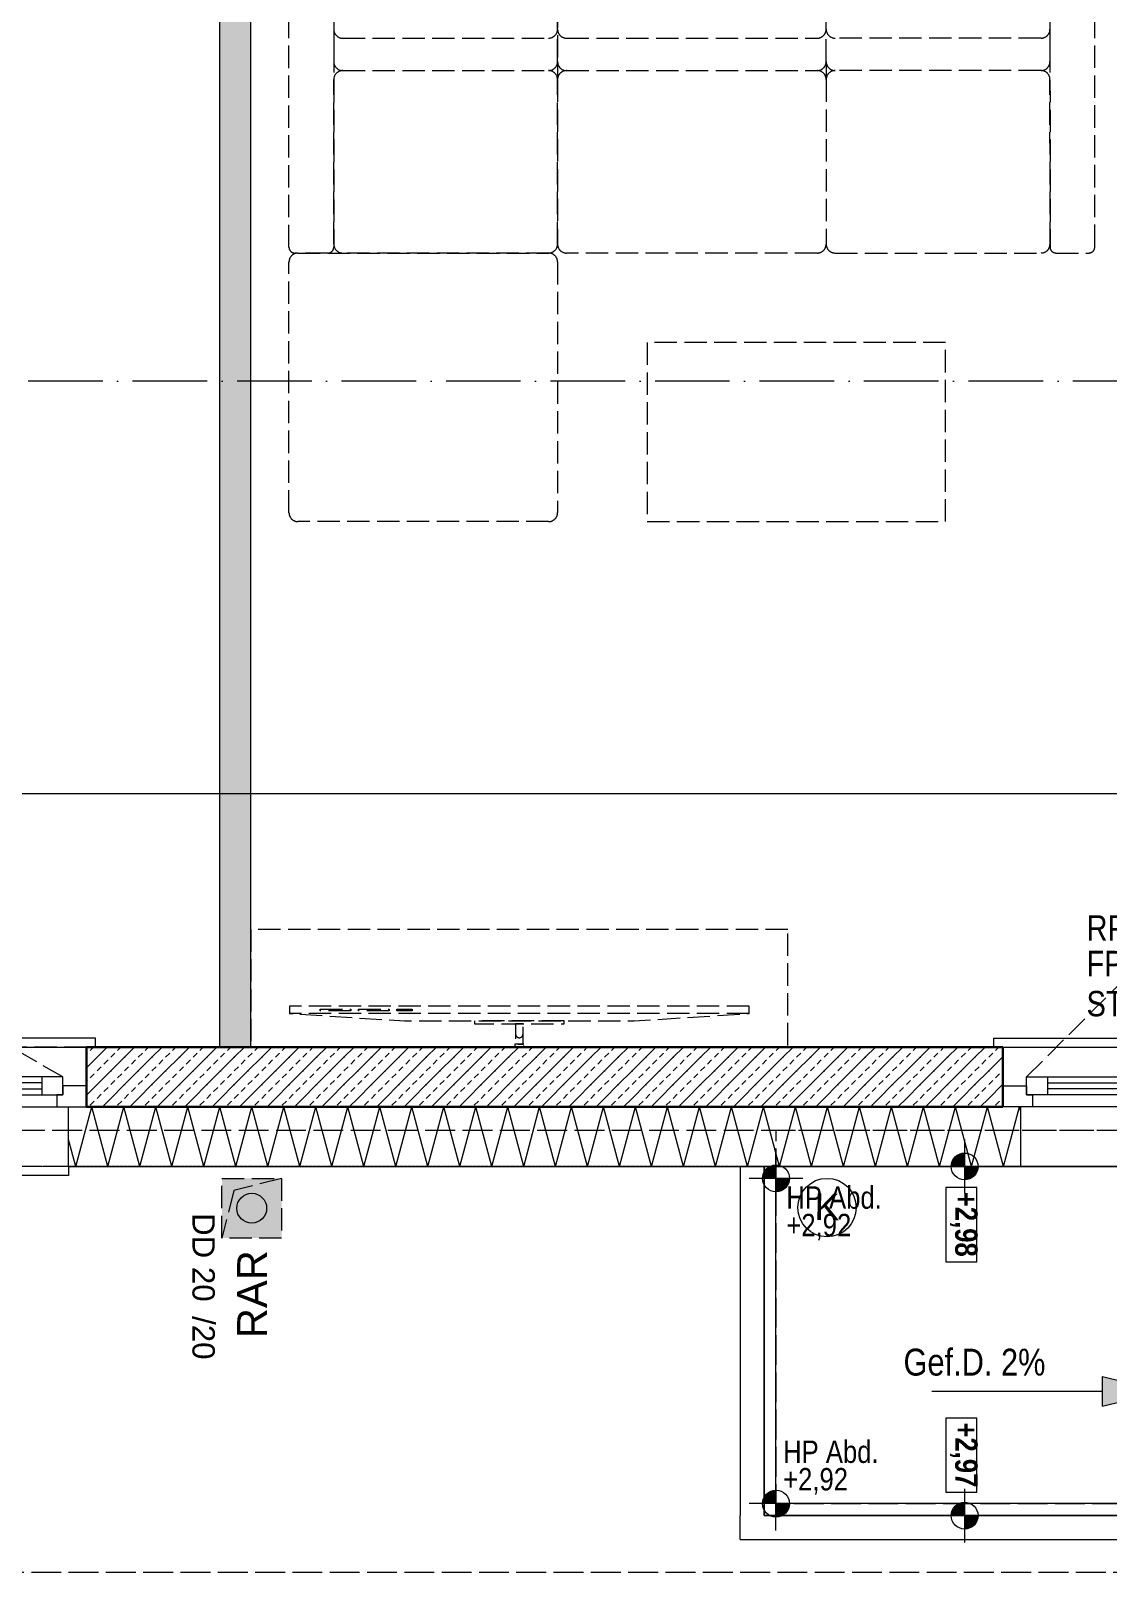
# Model space of a CAD drawing. Header units: metres. Extents: x -16782 to 57285, y -22997 to 18599.
# Drawn here: x 24208 to 27816, y -13702 to -8489 of the extents above; entities that cross this region are included whole.
import ezdxf
from ezdxf.enums import TextEntityAlignment as Align

# ---------------------------------------------------------------- set-up
doc = ezdxf.new("R2010")
doc.units = ezdxf.units.M
doc.header["$MEASUREMENT"] = 0
doc.set_wipeout_variables(frame=1)
for name, pattern in [('Schnittlinie', [0.35, 0.25, -0.05, 0, -0.05]), ('Strichlinie eng', [0.1, 0.075, -0.025]), ('Strichlinie mittel', [0.15, 0.1, -0.05]), ('Untersicht', [0.125, 0.1, -0.025]), ('Wipeout_Contour', [1, 0, -1])]:
    doc.linetypes.add(name, pattern=pattern)
doc.layers.add('1011 Sanitäranschlüsse_Stift_Nr__61', color=5, linetype='Continuous', lineweight=13)
for name, color, linetype in [('110 Wand Aussen', 7, 'Continuous'), ('11__100 Achsraster', 7, 'Continuous'), ('130 Wand Innen', 7, 'Continuous'), ('141 Bruestung Glas', 7, 'Continuous'), ('210 Balkonplatte', 7, 'Continuous'), ('211 Draufsicht Untersicht 2D', 7, 'Continuous'), ('212 Gefälle 2D', 7, 'Continuous'), ('220 Bodenaufbau', 7, 'Continuous'), ('220 Bodenbelag', 7, 'Continuous'), ('221 Gefälledämmung 3D', 7, 'Continuous'), ('510 Moeblierung', 7, 'Continuous'), ('710 Kanal RW', 7, 'Continuous'), ('810 Raumstempel', 7, 'Continuous'), ('851 Marker Schnitt PP', 7, 'Continuous'), ('870 Deckendurchbruchsymbol', 7, 'Continuous'), ('910 Kote allgemein', 7, 'Continuous'), ('936 Beschriftung PP', 7, 'Continuous'), ('936 Beschriftung PP Gefälle', 7, 'Continuous'), ('Neubau_110 Wand Aussen', 7, 'Continuous')]:
    doc.layers.add(name, color=color, linetype=linetype)
doc.styles.add('ERSTELLTER_STIL_1', font='ARIALN.TTF')
doc.styles.add('ERSTELLTER_STIL_2', font='arial.ttf')
doc.styles.add('ERSTELLTER_STIL_3', font='ARIALNB.TTF')
doc.styles.add('ERSTELLTER_STIL_4', font='arialbd.ttf')
doc.linetypes.add('Grenze Bezirk', pattern='A,0,[2,22HAUS116_408 STG1 _ 1.Stock_IndexB_2026-08-161.Shx,S=0.001587,R=0,X=0,Y=0],-0.25,0', length=0.25)

# ---------------------------------------------------------------- blocks, each defined once
blk = doc.blocks.new('Anrichte 01 27[140]_1', base_point=(22.75, 0.2743))
at = {"layer": '510 Moeblierung', "color": 253, "linetype": 'Strichlinie eng', "lineweight": 9, "true_color": 0x9f9f9f, "flags": 128}
blk.add_lwpolyline([(22.75, 0.2743), (20.95, 0.2743), (20.95, -0.12), (22.75, -0.12)], close=True, dxfattribs=at)
blk = doc.blocks.new('Wohnlandschaft 01 27[152]_1', base_point=(21.0782, 2.5407))
at = {"layer": '510 Moeblierung', "color": 253, "linetype": 'Strichlinie eng', "lineweight": 9, "true_color": 0x9f9f9f}
for p, q in [((21.0782, 2.5607), (21.0782, 3.4207)), ((21.0982, 3.4407), (21.2082, 3.4407)), ((21.2082, 3.4407), (21.9782, 3.4408)), ((21.2282, 3.4207), (21.2282, 2.5607)), ((21.9482, 3.4008), (21.2582, 3.4007)), ((21.9782, 3.4408), (21.9782, 3.3708)), ((21.2282, 3.3707), (21.2282, 3.1821)), ((21.9782, 3.1821), (21.9782, 3.3708)), ((21.2582, 3.2607), (21.9482, 3.2608)), ((21.9782, 3.1821), (21.9782, 3.1221)), ((21.2582, 3.1521), (21.9482, 3.1521)), ((21.2582, 3.1521), (21.9482, 3.1521)), ((21.2282, 2.5707), (21.2282, 3.1221)), ((21.9782, 3.1221), (21.9782, 2.5708)), ((21.2082, 2.5407), (21.0982, 2.5407)), ((21.9482, 2.5408), (21.2582, 2.5407))]:
    blk.add_line(p, q, dxfattribs=at)
for centre, radius, start, end in [((21.0982, 3.4207), 0.02, 90.0036, 180.0036), ((21.2082, 3.4207), 0.02, 0.0036, 90.0036), ((21.2582, 3.3707), 0.03, 90.0036, 180.0036), ((21.9482, 3.3708), 0.03, 0.0036, 90.0036), ((21.2582, 3.2907), 0.03, 180.0036, 270.0036), ((21.9482, 3.2908), 0.03, 270.0036, 0.0036), ((21.2582, 3.1821), 0.03, 180.0036, 270.0036), ((21.9482, 3.1821), 0.03, 270.0036, 0.0036), ((21.2582, 3.1221), 0.03, 90.0036, 180.0036), ((21.9482, 3.1221), 0.03, 0.0036, 90.0036), ((21.0982, 2.5607), 0.02, 180.0036, 270.0036), ((21.2082, 2.5607), 0.02, 270.0036, 0.0036), ((21.2582, 2.5707), 0.03, 180.0036, 270.0036), ((21.9482, 2.5708), 0.03, 270.0036, 0.0036)]:
    blk.add_arc(centre, radius, start, end, dxfattribs=at)
blk = doc.blocks.new('Wohnlandschaft 01 27[153]_1', base_point=(21.9782, 2.5408))
at = {"layer": '510 Moeblierung', "color": 253, "linetype": 'Strichlinie eng', "lineweight": 9, "true_color": 0x9f9f9f}
for p, q in [((21.9782, 3.4408), (22.8782, 3.4408)), ((22.8782, 3.4408), (22.8782, 3.3708)), ((21.9782, 3.4408), (21.9782, 3.3708)), ((22.8482, 3.4008), (22.0082, 3.4008)), ((21.9782, 3.3708), (21.9782, 3.1821)), ((22.8782, 3.1822), (22.8782, 3.3708)), ((22.0082, 3.2608), (22.8482, 3.2608)), ((21.9782, 3.1821), (21.9782, 3.1221)), ((22.8782, 3.1822), (22.8782, 3.1222)), ((22.0082, 3.1521), (22.8482, 3.1522)), ((22.0082, 3.1521), (22.8482, 3.1522)), ((21.9782, 2.5708), (21.9782, 3.1221)), ((22.8782, 3.1222), (22.8782, 2.5708)), ((22.8482, 2.5408), (22.0082, 2.5408))]:
    blk.add_line(p, q, dxfattribs=at)
for centre, start, end in [((22.0082, 3.3708), 90.0036, 180.0036), ((22.8482, 3.3708), 0.0036, 90.0036), ((22.0082, 3.2908), 180.0036, 270.0036), ((22.8482, 3.2908), 270.0036, 0.0036), ((22.0082, 3.1821), 180.0036, 270.0036), ((22.8482, 3.1822), 270.0036, 0.0036), ((22.0082, 3.1221), 90.0036, 180.0036), ((22.8482, 3.1222), 0.0036, 90.0036), ((22.0082, 2.5708), 180.0036, 270.0036), ((22.8482, 2.5708), 270.0036, 0.0036)]:
    blk.add_arc(centre, 0.03, start, end, dxfattribs=at)
blk = doc.blocks.new('Wohnlandschaft 01 27[154]_1', base_point=(23.7783, 2.5409))
at = {"layer": '510 Moeblierung', "color": 253, "linetype": 'Strichlinie eng', "lineweight": 9, "true_color": 0x9f9f9f}
for p, q in [((23.6482, 3.4409), (22.8782, 3.4408)), ((22.8782, 3.4408), (22.8782, 3.3708)), ((23.7582, 3.4409), (23.6482, 3.4409)), ((22.9082, 3.4008), (23.5982, 3.4009)), ((23.6282, 3.4209), (23.6283, 2.5609)), ((23.7783, 2.5609), (23.7782, 3.4209)), ((22.8782, 3.1822), (22.8782, 3.3708)), ((23.6282, 3.3709), (23.6282, 3.1822)), ((23.5982, 3.2609), (22.9082, 3.2608)), ((22.8782, 3.1822), (22.8782, 3.1222)), ((23.5982, 3.1522), (22.9082, 3.1522)), ((23.5982, 3.1522), (22.9082, 3.1522)), ((22.8782, 3.1222), (22.8783, 2.5708)), ((23.6283, 2.5709), (23.6282, 3.1222)), ((22.9083, 2.5408), (23.5983, 2.5409)), ((23.6483, 2.5409), (23.7583, 2.5409))]:
    blk.add_line(p, q, dxfattribs=at)
for centre, radius, start, end in [((23.6482, 3.4209), 0.02, 90.0051, 180.0051), ((23.7582, 3.4209), 0.02, 0.0051, 90.0051), ((22.9082, 3.3708), 0.03, 90.0051, 180.0051), ((23.5982, 3.3709), 0.03, 0.0051, 90.0051), ((22.9082, 3.2908), 0.03, 180.0051, 270.0051), ((23.5982, 3.2909), 0.03, 270.0051, 0.0051), ((22.9082, 3.1822), 0.03, 180.0051, 270.0051), ((23.5982, 3.1822), 0.03, 270.0051, 0.0051), ((22.9082, 3.1222), 0.03, 90.0051, 180.0051), ((23.5982, 3.1222), 0.03, 0.0051, 90.0051), ((22.9083, 2.5708), 0.03, 180.0051, 270.0051), ((23.5983, 2.5709), 0.03, 270.0051, 0.0051), ((23.6483, 2.5609), 0.02, 180.0051, 270.0051), ((23.7583, 2.5609), 0.02, 270.0051, 0.0051)]:
    blk.add_arc(centre, radius, start, end, dxfattribs=at)
blk = doc.blocks.new('Wohnlandschaft 01 27[155]_1', base_point=(21.0783, 1.6407))
at = {"layer": '510 Moeblierung', "color": 253, "linetype": 'Strichlinie eng', "lineweight": 9, "true_color": 0x9f9f9f}
for p, q in [((21.0783, 1.6707), (21.0782, 2.5107)), ((21.1082, 2.5407), (21.9482, 2.5408)), ((21.9782, 2.5108), (21.9783, 1.6708)), ((21.9483, 1.6408), (21.1083, 1.6407))]:
    blk.add_line(p, q, dxfattribs=at)
for centre, start, end in [((21.1082, 2.5107), 90.0036, 180.0036), ((21.9482, 2.5108), 0.0036, 90.0036), ((21.1083, 1.6707), 180.0036, 270.0036), ((21.9483, 1.6708), 270.0036, 0.0036)]:
    blk.add_arc(centre, 0.03, start, end, dxfattribs=at)
blk = doc.blocks.new('Couchtisch 10 27[156]_1', base_point=(22.7783, 2.2408))
at = {"layer": '510 Moeblierung', "color": 253, "linetype": 'Strichlinie eng', "lineweight": 9, "true_color": 0x9f9f9f}
for p, q in [((23.2783, 2.2409), (22.2783, 2.2408)), ((22.2783, 2.2408), (22.2783, 1.6408)), ((23.2783, 1.6409), (23.2783, 2.2409)), ((22.2783, 1.6408), (23.2783, 1.6409))]:
    blk.add_line(p, q, dxfattribs=at)
blk = doc.blocks.new('Balkon_015_8_1', base_point=(26.4857, 1.0268))
at = {"layer": '810 Raumstempel', "color": 253, "linetype": 'Continuous', "lineweight": 9, "true_color": 0x9f9f9f, "flags": 128}
blk.add_lwpolyline([(25.27, 1.4394), (25.27, -0.52), (23.7718, -0.52), (22.67, -0.52), (22.67, -1.69), (27.62, -1.69), (27.62, 2.8229), (25.27, 2.8229)], close=True, dxfattribs=at)
at = {"layer": '810 Raumstempel', "color": 7, "lineweight": 13}
for tag, height, style, p in [('DUMMY_892', 0.1, 'ERSTELLTER_STIL_1', (26.567, -0.1636)), ('stFloorCovering', 0.1, 'ERSTELLTER_STIL_1', (26.7317, -0.1948)), ('DUMMY_891', 0.1, 'ERSTELLTER_STIL_1', (26.7317, -0.1636)), ('ROOM_NAME', 0.125, 'ERSTELLTER_STIL_3', (26.9376, -0.2027)), ('DUMMY_890', 0.125, 'ERSTELLTER_STIL_3', (26.9376, -0.646))]:
    blk.add_attdef(tag, text='', height=height, rotation=270, dxfattribs=dict(at, style=style)).set_placement(p, align=Align.TOP_LEFT)
blk = doc.blocks.new('Decke_9_1', base_point=(9.73, 15.651))
at = {"layer": '220 Bodenaufbau', "color": 7, "linetype": 'Continuous', "lineweight": 13, "flags": 128}
blk.add_lwpolyline([(9.73, 15.651), (9.09, 15.651), (9.09, 12.7733), (9.09, 9.392), (10.06, 9.392), (10.06, -0.12), (24.87, -0.12), (24.87, 9.1929), (26.44, 9.1929), (26.44, 13.0333), (23.6, 13.0333), (23.6, 13.591), (21.7, 13.591), (21.7, 12.8333), (17.64, 12.8333), (17.64, 12.4833), (16.64, 12.4833), (16.64, 12.8333), (13.9801, 12.8333), (13.9801, 15.651)], close=True, dxfattribs=at)
blk = doc.blocks.new('Wand_10_1', base_point=(27.6, -1.67))
at = {"color": 254, "linetype": 'Wipeout_Contour', "lineweight": 0, "ltscale": 68.71001}
blk.add_wipeout([(22.71, -1.65), (22.67, -1.65), (22.67, -1.6899)], dxfattribs=at).dxf.layer = '141 Bruestung Glas'
at = {"color": 254, "linetype": 'Wipeout_Contour', "lineweight": 0, "ltscale": 100.836785}
blk.add_wipeout([(22.71, -1.6899), (27.58, -1.6899), (27.58, -1.65), (22.71, -1.65)], dxfattribs=at).dxf.layer = '141 Bruestung Glas'
at = {"color": 254, "linetype": 'Wipeout_Contour', "lineweight": 0, "ltscale": 68.520669}
blk.add_wipeout([(22.67, -1.69), (22.59, -1.69), (22.59, -1.77)], dxfattribs=at).dxf.layer = '141 Bruestung Glas'
at = {"color": 254, "linetype": 'Wipeout_Contour', "lineweight": 0, "ltscale": 67.829179}
blk.add_wipeout([(22.71, -1.65), (22.67, -1.6899), (22.71, -1.6899)], dxfattribs=at).dxf.layer = '141 Bruestung Glas'
at = {"layer": '141 Bruestung Glas', "color": 7, "linetype": 'Continuous', "lineweight": 13, "flags": 128}
blk.add_lwpolyline([(27.58, -1.65), (22.71, -1.65)], dxfattribs=at)
at = {"color": 254, "linetype": 'Wipeout_Contour', "lineweight": 0, "ltscale": 100.854105}
blk.add_wipeout([(22.67, -1.69), (22.67, -1.77), (27.62, -1.77), (27.62, -1.69)], dxfattribs=at).dxf.layer = '141 Bruestung Glas'
at = {"color": 254, "linetype": 'Wipeout_Contour', "lineweight": 0, "ltscale": 67.685969}
blk.add_wipeout([(22.67, -1.69), (22.59, -1.77), (22.67, -1.77)], dxfattribs=at).dxf.layer = '141 Bruestung Glas'
at = {"layer": '141 Bruestung Glas', "color": 7, "linetype": 'Continuous', "lineweight": 13, "flags": 128}
for points in [[(22.59, -1.77), (22.59, -1.69)], [(22.59, -1.77), (27.62, -1.77)]]:
    blk.add_lwpolyline(points, dxfattribs=at)
at = {"color": 254, "linetype": 'Wipeout_Contour', "lineweight": 0, "ltscale": 100.842075}
blk.add_wipeout([(27.62, -1.6899), (22.67, -1.6899), (22.67, -1.69), (27.62, -1.69)], dxfattribs=at).dxf.layer = '141 Bruestung Glas'
at = {"layer": '141 Bruestung Glas', "color": 7, "linetype": 'Continuous', "lineweight": 13}
for p, q in [((27.62, -1.6899), (22.67, -1.6899)), ((22.67, -1.69), (27.62, -1.69)), ((22.67, -1.69), (22.67, -1.69))]:
    blk.add_line(p, q, dxfattribs=at)
blk = doc.blocks.new('Wand_11_1', base_point=(22.69, -0.52))
at = {"color": 254, "linetype": 'Wipeout_Contour', "lineweight": 0, "ltscale": 90.916308}
blk.add_wipeout([(22.71, -1.65), (22.71, -0.52), (22.67, -0.52), (22.67, -1.65)], dxfattribs=at).dxf.layer = '141 Bruestung Glas'
at = {"layer": '141 Bruestung Glas', "color": 7, "linetype": 'Continuous', "lineweight": 13, "flags": 128}
blk.add_lwpolyline([(22.71, -1.65), (22.71, -0.52)], dxfattribs=at)
at = {"color": 254, "linetype": 'Wipeout_Contour', "lineweight": 0, "ltscale": 90.682776}
blk.add_wipeout([(22.59, -0.52), (22.59, -1.69), (22.67, -1.69), (22.67, -0.52)], dxfattribs=at).dxf.layer = '141 Bruestung Glas'
at = {"layer": '141 Bruestung Glas', "color": 7, "linetype": 'Continuous', "lineweight": 13}
for p, q in [((22.67, -0.52), (22.67, -1.6899)), ((22.67, -1.6899), (22.67, -0.52)), ((22.67, -1.6899), (22.67, -1.69))]:
    blk.add_line(p, q, dxfattribs=at)
at = {"layer": '141 Bruestung Glas', "color": 7, "linetype": 'Continuous', "lineweight": 13, "flags": 128}
for points in [[(22.59, -0.52), (22.59, -1.69)], [(22.67, -0.52), (22.59, -0.52)], [(22.71, -0.52), (22.67, -0.52)], [(22.67, -0.52), (22.67, -0.52)]]:
    blk.add_lwpolyline(points, dxfattribs=at)
blk = doc.blocks.new('Freifläche_4_1', base_point=(22.67, -1.69))
at = {"layer": '221 Gefälledämmung 3D', "color": 32, "linetype": 'Strichlinie mittel', "lineweight": 5, "true_color": 0xdd6f00, "flags": 128}
blk.add_lwpolyline([(22.67, -1.69), (22.67, -0.52), (25.27, -0.52), (24.1, -1.69)], close=True, dxfattribs=at)
blk = doc.blocks.new('Dachfläche_35_1', base_point=(25.27, -0.52))
at = {"layer": '220 Bodenbelag', "color": 251, "linetype": 'Continuous', "lineweight": 5, "true_color": 0x5f5f5f, "flags": 128}
blk.add_lwpolyline([(25.27, -0.52), (22.67, -0.52), (22.67, -1.69), (26.44, -1.69)], close=True, dxfattribs=at)
blk = doc.blocks.new('Fallrohr Komplex 27_11')
at = {"layer": '710 Kanal RW', "color": 7, "linetype": 'Continuous', "lineweight": 13, "flags": 128}
blk.add_lwpolyline([(0.05, 0, 1), (-0.05, 0, 1)], format="xyb", close=True, dxfattribs=at)
blk = doc.blocks.new('Bodendurchbruch Symbol 27[222]_1', base_point=(20.8534, -0.76))
at = {"layer": '870 Deckendurchbruchsymbol', "linetype": 'Continuous', "lineweight": 0, "true_color": 0x1f0000}
blk.add_hatch(color=18, dxfattribs=at).paths.add_polyline_path([(20.8534, -0.56), (20.8534, -0.76), (21.0534, -0.76), (21.0534, -0.56)])
at = {"layer": '870 Deckendurchbruchsymbol', "color": 12, "linetype": 'Strichlinie eng', "lineweight": 13, "true_color": 0xd40000}
for p, q in [((21.0534, -0.56), (20.8938, -0.6004)), ((20.8938, -0.6004), (20.8534, -0.76))]:
    blk.add_line(p, q, dxfattribs=at)
at = {"layer": '870 Deckendurchbruchsymbol', "color": 12, "linetype": 'Strichlinie eng', "lineweight": 13, "true_color": 0xd40000, "flags": 128}
blk.add_lwpolyline([(20.8534, -0.56), (21.0534, -0.56), (21.0534, -0.76), (20.8534, -0.76)], close=True, dxfattribs=at)
at = {"layer": '870 Deckendurchbruchsymbol', "color": 12, "lineweight": 13, "true_color": 0xcc0000, "insert": (20.7328, -0.9408), "char_height": 0.075, "attachment_point": 8, "rotation": 270, "style": 'ERSTELLTER_STIL_2'}
blk.add_mtext('\\A1;{\\pqc;\\pt0;\\fArial|b0|i0|c0|p0;\\W1.000000;DD 20\\fArial|b0|i0|c0|p0;\\W1.000000;\\A1{\\H.66x;\\S^  ;}\\fArial|b0|i0|c0|p0;\\W1.000000; /20\\fArial|b0|i0|c0|p0;\\W1.000000;\\A1{\\H.66x;\\S^  ;}\\fArial|b0|i0|c0|p0;\\W1.000000;\\fArial|b0|i0|c0|p0;\\W1.000000;\\A1{\\H.66x;\\S^  ;}}', dxfattribs=at)
blk = doc.blocks.new('*X910')
at = {"layer": '110 Wand Aussen', "color": 7, "linetype": 'Continuous', "lineweight": 5}
for p, q in [((20.3641, -0.52), (20.4177, -0.32)), ((20.4713, -0.52), (20.4177, -0.32)), ((20.4713, -0.52), (20.5249, -0.32)), ((20.5785, -0.52), (20.5249, -0.32)), ((20.5785, -0.52), (20.6321, -0.32)), ((20.6857, -0.52), (20.6321, -0.32)), ((20.6857, -0.52), (20.7393, -0.32)), ((20.7929, -0.52), (20.7393, -0.32)), ((20.7929, -0.52), (20.8464, -0.32)), ((20.9, -0.52), (20.8464, -0.32)), ((20.9, -0.52), (20.9536, -0.32)), ((21.0072, -0.52), (20.9536, -0.32)), ((21.0072, -0.52), (21.0608, -0.32)), ((21.1144, -0.52), (21.0608, -0.32)), ((21.1144, -0.52), (21.168, -0.32)), ((21.2216, -0.52), (21.168, -0.32)), ((21.2216, -0.52), (21.2752, -0.32)), ((21.3288, -0.52), (21.2752, -0.32)), ((21.3288, -0.52), (21.3823, -0.32)), ((21.4359, -0.52), (21.3823, -0.32)), ((21.4359, -0.52), (21.4895, -0.32)), ((21.5431, -0.52), (21.4895, -0.32)), ((21.5431, -0.52), (21.5967, -0.32)), ((21.6503, -0.52), (21.5967, -0.32)), ((21.6503, -0.52), (21.7039, -0.32)), ((21.7575, -0.52), (21.7039, -0.32)), ((21.7575, -0.52), (21.8111, -0.32)), ((21.8647, -0.52), (21.8111, -0.32)), ((21.8647, -0.52), (21.9182, -0.32)), ((21.9718, -0.52), (21.9182, -0.32)), ((21.9718, -0.52), (22.0254, -0.32)), ((22.079, -0.52), (22.0254, -0.32)), ((22.079, -0.52), (22.1326, -0.32)), ((22.1862, -0.52), (22.1326, -0.32)), ((22.1862, -0.52), (22.2398, -0.32)), ((22.2934, -0.52), (22.2398, -0.32)), ((22.2934, -0.52), (22.347, -0.32)), ((22.4006, -0.52), (22.347, -0.32)), ((22.4006, -0.52), (22.4541, -0.32)), ((22.5077, -0.52), (22.4541, -0.32)), ((22.5077, -0.52), (22.5613, -0.32)), ((22.6149, -0.52), (22.5613, -0.32)), ((22.6149, -0.52), (22.6685, -0.32)), ((22.7221, -0.52), (22.6685, -0.32)), ((22.7221, -0.52), (22.7757, -0.32)), ((22.8293, -0.52), (22.7757, -0.32)), ((22.8293, -0.52), (22.8829, -0.32)), ((22.9365, -0.52), (22.8829, -0.32)), ((22.9365, -0.52), (22.99, -0.32)), ((23.0436, -0.52), (22.99, -0.32)), ((23.0436, -0.52), (23.0972, -0.32)), ((23.1508, -0.52), (23.0972, -0.32)), ((23.1508, -0.52), (23.2044, -0.32)), ((23.258, -0.52), (23.2044, -0.32)), ((23.258, -0.52), (23.3116, -0.32)), ((23.3652, -0.52), (23.3116, -0.32)), ((23.3652, -0.52), (23.4188, -0.32)), ((23.4723, -0.52), (23.4188, -0.32)), ((23.4723, -0.52), (23.5259, -0.32)), ((23.53, -0.3352), (23.5259, -0.32)), ((20.3641, -0.52), (20.34, -0.4299))]:
    blk.add_line(p, q, dxfattribs=at)
blk = doc.blocks.new('Kombi-Fenster 2-Fl 27_5')
at = {"layer": '110 Wand Aussen', "color": 7, "linetype": 'Strichlinie eng', "lineweight": 13}
for p, q in [((0.98, 0.03), (0.2941, 0.7159)), ((-0.98, 0.03), (-0.1226, 0.525)), ((-1.06, 0.13), (1.06, 0.13)), ((-1, -0.27), (1, -0.27))]:
    blk.add_line(p, q, dxfattribs=at)
at = {"layer": '110 Wand Aussen', "color": 7, "linetype": 'Continuous', "lineweight": 13}
for p, q in [((-1.09, 0.13), (-1.09, 0.16)), ((-1.09, 0.16), (1.09, 0.16)), ((1.09, 0.16), (1.09, 0.13)), ((-1.06, 0), (-0.98, 0)), ((-0.98, -0.03), (-0.98, 0.03)), ((-0.98, 0.03), (-0.91, 0.03)), ((-0.98, 0), (-0.98, -0.03)), ((-0.91, 0.03), (-0.06, 0.03)), ((-0.91, 0.03), (-0.91, -0.03)), ((-0.91, 0.01), (-0.06, 0.01)), ((-0.06, -0.03), (-0.06, 0.03)), ((-0.06, 0.03), (-0.01, 0.03)), ((-0.01, 0.03), (-0.01, 0)), ((-0.01, 0), (-0.01, 0.03)), ((-0.01, 0.03), (0.06, 0.03)), ((-0.01, 0), (0.01, 0)), ((0.01, 0), (-0.01, 0)), ((0.01, 0), (0.01, -0.03)), ((0.01, -0.03), (0.01, 0)), ((0.06, 0.03), (0.91, 0.03)), ((0.06, 0.03), (0.06, -0.03)), ((0.06, 0.01), (0.91, 0.01)), ((0.91, -0.03), (0.91, 0.03)), ((0.91, 0.03), (0.98, 0.03)), ((0.98, 0.03), (0.98, -0.03)), ((0.98, -0.03), (0.98, 0)), ((0.98, 0), (1.06, 0)), ((-0.98, -0.03), (-0.96, -0.03)), ((-0.91, -0.03), (-0.98, -0.03)), ((-0.96, -0.03), (-0.96, -0.07)), ((-0.06, -0.01), (-0.91, -0.01)), ((-0.06, -0.03), (-0.91, -0.03)), ((0.01, -0.03), (-0.06, -0.03)), ((0.06, -0.03), (0.01, -0.03)), ((0.91, -0.01), (0.06, -0.01)), ((0.91, -0.03), (0.06, -0.03)), ((0.98, -0.03), (0.91, -0.03)), ((0.96, -0.07), (0.96, -0.03)), ((0.96, -0.03), (0.98, -0.03)), ((-0.96, -0.07), (-1.06, -0.07)), ((-1, -0.07), (-1.06, -0.07)), ((-1, -0.07), (-1.06, -0.07)), ((-1, -0.27), (-1, -0.07)), ((0.96, -0.07), (-0.96, -0.07)), ((1.06, -0.07), (0.96, -0.07)), ((1, -0.07), (1.06, -0.07)), ((1, -0.07), (1.06, -0.07)), ((1, -0.27), (1, -0.07)), ((-1, -0.27), (-1, -0.3)), ((-1, -0.3), (1, -0.3)), ((1, -0.3), (1, -0.27))]:
    blk.add_line(p, q, dxfattribs=at)
at = {"layer": '110 Wand Aussen', "color": 7, "linetype": 'Continuous', "lineweight": 30}
for p, q in [((-1.06, 0.13), (-1.09, 0.13)), ((-1.06, 0), (-1.06, 0.13)), ((1.06, 0), (1.06, 0.13)), ((1.06, 0.13), (1.09, 0.13)), ((-1.06, -0.07), (-1.06, 0)), ((-1.06, -0.07), (-1.06, 0)), ((1.06, -0.07), (1.06, 0)), ((1.06, -0.07), (1.06, 0))]:
    blk.add_line(p, q, dxfattribs=at)
at = {"layer": '110 Wand Aussen', "color": 7, "linetype": 'Strichlinie eng', "lineweight": 13}
for centre, radius, start, end in [((0.98, 0.03), 0.97, 135, 180), ((-0.98, 0.03), 0.99, 0, 30)]:
    blk.add_arc(centre, radius, start, end, dxfattribs=at)
blk = doc.blocks.new('Kombi-Fenster 2-Fl 27_8')
at = {"layer": 'Neubau_110 Wand Aussen', "color": 7, "linetype": 'Strichlinie eng', "lineweight": 13}
for p, q in [((-0.47, 0.03), (0.1735, 0.6735)), ((-0.55, 0.13), (0.55, 0.13))]:
    blk.add_line(p, q, dxfattribs=at)
at = {"layer": 'Neubau_110 Wand Aussen', "color": 7, "linetype": 'Continuous', "lineweight": 13}
for p, q in [((-0.58, 0.13), (-0.58, 0.16)), ((-0.58, 0.16), (0.58, 0.16)), ((0.58, 0.16), (0.58, 0.13)), ((-0.55, 0), (-0.47, 0)), ((-0.47, -0.03), (-0.47, 0.03)), ((-0.47, 0.03), (-0.4, 0.03)), ((-0.47, 0), (-0.47, -0.03)), ((-0.4, 0.03), (0.37, 0.03)), ((-0.4, 0.03), (-0.4, -0.03)), ((-0.4, 0.01), (0.37, 0.01)), ((0.37, -0.03), (0.37, 0.03)), ((0.37, 0.03), (0.42, 0.03)), ((0.4, -0.03), (0.4, 0.03)), ((0.4, 0.03), (0.47, 0.03)), ((0.4, 0.01), (0.49, 0.01)), ((0.42, 0.03), (0.42, 0)), ((0.42, 0), (0.42, 0.03)), ((0.42, 0.03), (0.49, 0.03)), ((0.42, 0), (0.44, 0)), ((0.44, 0), (0.42, 0)), ((0.44, 0), (0.44, -0.03)), ((0.44, -0.03), (0.44, 0)), ((0.47, 0.03), (0.47, -0.03)), ((0.47, -0.03), (0.47, 0)), ((0.47, 0), (0.55, 0)), ((0.49, 0.03), (0.49, -0.03)), ((-0.47, -0.03), (-0.45, -0.03)), ((-0.4, -0.03), (-0.47, -0.03)), ((-0.45, -0.03), (-0.45, -0.07)), ((0.37, -0.01), (-0.4, -0.01)), ((0.37, -0.03), (-0.4, -0.03)), ((0.44, -0.03), (0.37, -0.03)), ((0.49, -0.01), (0.4, -0.01)), ((0.47, -0.03), (0.4, -0.03)), ((0.49, -0.03), (0.44, -0.03)), ((0.45, -0.07), (0.45, -0.03)), ((0.45, -0.03), (0.47, -0.03)), ((-0.45, -0.07), (-0.55, -0.07)), ((-0.49, -0.07), (-0.55, -0.07)), ((-0.49, -0.07), (-0.55, -0.07)), ((-0.49, -0.27), (-0.49, -0.07)), ((0.45, -0.07), (-0.45, -0.07)), ((0.55, -0.07), (0.45, -0.07)), ((0.49, -0.07), (0.55, -0.07)), ((0.49, -0.07), (0.55, -0.07)), ((0.49, -0.27), (0.49, -0.07)), ((-0.49, -0.27), (0.49, -0.27))]:
    blk.add_line(p, q, dxfattribs=at)
at = {"layer": 'Neubau_110 Wand Aussen', "color": 7, "linetype": 'Continuous', "lineweight": 30}
for p, q in [((-0.55, 0.13), (-0.58, 0.13)), ((-0.55, 0), (-0.55, 0.13)), ((0.55, 0), (0.55, 0.13)), ((0.55, 0.13), (0.58, 0.13)), ((-0.55, -0.07), (-0.55, 0)), ((-0.55, -0.07), (-0.55, 0)), ((0.55, -0.07), (0.55, 0)), ((0.55, -0.07), (0.55, 0))]:
    blk.add_line(p, q, dxfattribs=at)
at = {"layer": 'Neubau_110 Wand Aussen', "color": 7, "linetype": 'Strichlinie eng', "lineweight": 13}
blk.add_arc((-0.47, 0.03), 0.91, 0, 45, dxfattribs=at)
blk = doc.blocks.new('F Marker AUT 27_4')
at = {"layer": 'Neubau_110 Wand Aussen', "color": 7, "linetype": 'Continuous', "lineweight": 13}
blk.add_line((0, -1), (0, 0), dxfattribs=at)
at = {"layer": 'Neubau_110 Wand Aussen', "color": 7, "lineweight": 13, "style": 'ERSTELLTER_STIL_1'}
for tag, height, p in [('AC_SillPrefix', 0.085, (-0.2694, 0.331)), ('DUMMY_267', 0.0567, (0.0751, 0.3617)), ('AC_CustomText_7', 0.085, (-0.2694, 0.212)), ('DUMMY_268', 0.0567, (0.0642, 0.2427)), ('AC_SillPrefix_STUK', 0.085, (-0.2694, 0.0775)), ('DUMMY_269', 0.0567, (0.2694, 0.1237))]:
    blk.add_attdef(tag, text='', height=height, dxfattribs=at).set_placement(p, align=Align.BOTTOM_LEFT)
for tag, height, p in [('widthPrefix1st50_1', 0.085, (-0.174, -0.674)), ('widthPrefix1st50_0', 0.085, (0, -0.674)), ('DUMMY_270', 0.0567, (0.0567, -0.9298)), ('DUMMY_271', 0.0567, (-0.1173, -0.9845))]:
    blk.add_attdef(tag, text='', height=height, rotation=270, dxfattribs=at).set_placement(p, align=Align.BOTTOM_LEFT)
blk = doc.blocks.new('Wand_176_1', base_point=(10.52, -0.52))
at = {"layer": '110 Wand Aussen', "linetype": 'Continuous', "lineweight": 0, "true_color": 0x000000}
h = blk.add_hatch(dxfattribs=at)
h.set_pattern_fill('BETON__BEWEHRT_SN46_0001', color=18, style=0, pattern_type=2)
h.set_pattern_definition([(45, (0, 0), (-0.04596194, 0.04596194), [0.0195, -0.013]), (45, (-0.02298, 0.02298), (-0.04596194, 0.04596194), [0.065, 0])])
h.paths.add_polyline_path([(20.4, -0.25), (20.4, -0.32), (23.47, -0.32), (23.47, -0.25), (23.47, -0.12), (20.4, -0.12)])
at = {"layer": '110 Wand Aussen', "color": 7, "linetype": 'Continuous', "lineweight": 30}
for p, q in [((20.4, -0.12), (20.43, -0.12)), ((20.4, -0.25), (20.4, -0.12)), ((23.47, -0.12), (23.44, -0.12)), ((23.47, -0.25), (23.47, -0.12)), ((20.4, -0.32), (20.4, -0.25)), ((23.47, -0.32), (23.47, -0.25)), ((20.4, -0.32), (23.47, -0.32))]:
    blk.add_line(p, q, dxfattribs=at)
at = {"layer": '110 Wand Aussen', "color": 7, "linetype": 'Continuous', "lineweight": 13}
for p, q in [((20.34, -0.52), (20.34, -0.32)), ((20.34, -0.32), (20.4, -0.32)), ((23.53, -0.32), (23.47, -0.32)), ((23.53, -0.52), (23.53, -0.32))]:
    blk.add_line(p, q, dxfattribs=at)
at = {"layer": '110 Wand Aussen', "color": 7, "linetype": 'Continuous', "lineweight": 30, "flags": 128}
blk.add_lwpolyline([(23.47, -0.12), (20.4, -0.12)], dxfattribs=at)
at = {"layer": '110 Wand Aussen', "color": 7, "linetype": 'Continuous', "lineweight": 13, "flags": 128}
blk.add_lwpolyline([(20.34, -0.52), (23.53, -0.52)], dxfattribs=at)
at = {"layer": '110 Wand Aussen', "color": 7, "linetype": 'Continuous', "lineweight": 13, "xscale": -1}
blk.add_blockref('Kombi-Fenster 2-Fl 27_5', (19.34, -0.25), dxfattribs=at)
at = {"layer": '110 Wand Aussen', "color": 7, "lineweight": 30}
blk.add_blockref('*X910', (0, 0), dxfattribs=at)
at = {"layer": 'Neubau_110 Wand Aussen', "color": 7, "linetype": 'Continuous', "lineweight": 13}
blk.add_blockref('Kombi-Fenster 2-Fl 27_8', (24.02, -0.25), dxfattribs=at)
at = {"layer": 'Neubau_110 Wand Aussen', "color": 7, "lineweight": 13}
ref = blk.add_blockref('F Marker AUT 27_4', (24.02, -0.12), dxfattribs=at)
ref.add_attrib('widthPrefix1st50', 'AL98', dxfattribs={"color": 7, "lineweight": 13, "height": 0.085, "rotation": 270, "style": 'ERSTELLTER_STIL_1'}).set_placement((24.02, -0.7939), align=Align.BOTTOM_LEFT)
ref.add_attrib('widthPrefix1st50_1', 'AL136', dxfattribs={"color": 7, "lineweight": 13, "height": 0.085, "rotation": 270, "style": 'ERSTELLTER_STIL_1'}).set_placement((23.846, -0.7939), align=Align.BOTTOM_LEFT)
ref.add_attrib('AC_SillPrefix', 'RPH 82', dxfattribs={"color": 7, "lineweight": 13, "height": 0.085, "style": 'ERSTELLTER_STIL_1'}).set_placement((23.7506, 0.2111), align=Align.BOTTOM_LEFT)
ref.add_attrib('AC_CustomText_7', 'FPH 86', dxfattribs={"color": 7, "lineweight": 13, "height": 0.085, "style": 'ERSTELLTER_STIL_1'}).set_placement((23.7506, 0.0921), align=Align.BOTTOM_LEFT)
ref.add_attrib('AC_SillPrefix_STUK', 'STUK +5,30', dxfattribs={"color": 7, "lineweight": 13, "height": 0.085, "style": 'ERSTELLTER_STIL_1'}).set_placement((23.7506, -0.0424), align=Align.BOTTOM_LEFT)
blk = doc.blocks.new('Decke_40_1', base_point=(25.15, -0.4))
at = {"layer": '210 Balkonplatte', "color": 139, "linetype": 'Untersicht', "lineweight": 13, "true_color": 0x2c655e, "flags": 128}
blk.add_lwpolyline([(25.15, -0.4), (22.71, -0.4), (22.71, -1.65), (27.58, -1.65), (27.58, 2.7829), (25.15, 2.7829), (25.15, 0.8549), (25.5409, 0.8549), (25.5409, 0.605), (25.15, 0.605)], close=True, dxfattribs=at)
blk = doc.blocks.new('Decke_50_1', base_point=(17.82, -0.4))
at = {"layer": '210 Balkonplatte', "color": 139, "linetype": 'Untersicht', "lineweight": 13, "true_color": 0x2c655e, "flags": 128}
blk.add_lwpolyline([(17.82, -0.4), (17.82, -1.88), (24.31, -1.88), (24.31, -0.4)], close=True, dxfattribs=at)
blk = doc.blocks.new('Wand_245_1', base_point=(20.95, 6.3066))
at = {"layer": '130 Wand Innen', "linetype": 'Continuous', "lineweight": 13, "true_color": 0xa7a7a7}
h = blk.add_hatch(dxfattribs=at)
h.set_pattern_fill('GIPSKARTONWAND_0001', color=253, style=0, pattern_type=2)
h.set_pattern_definition([(135, (0, 0), (0.03535534, 0.03535534), [0.05, 0]), (225, (0, 0), (-0.03535534, 0.03535534), [0.05, 0])])
h.paths.add_polyline_path([(20.845, 6.3066), (20.845, -0.12), (20.95, -0.12), (20.95, 6.1799), (20.88, 6.1799), (20.88, 6.3066)])
at = {"layer": '130 Wand Innen', "color": 7, "linetype": 'Continuous', "lineweight": 13, "flags": 128}
for points in [[(20.845, 6.3066), (20.845, -0.12)], [(20.95, -0.12), (20.95, 6.1799)], [(20.95, -0.12), (20.845, -0.12)]]:
    blk.add_lwpolyline(points, dxfattribs=at)
blk = doc.blocks.new('Standard-Rastermarker_25')
at = {"layer": '11__100 Achsraster', "color": 8, "linetype": 'Grenze Bezirk', "lineweight": 5}
blk.add_line((1.0116, 0), (28.8867, 0), dxfattribs=at)
at = {"layer": '11__100 Achsraster', "color": 8, "lineweight": 5, "style": 'ERSTELLTER_STIL_4'}
blk.add_attdef('AC_MarkerText_1', text='', height=0.2, rotation=270, dxfattribs=at).set_placement((30.2941, -0.0457), align=Align.TOP_CENTER)
blk = doc.blocks.new('Flachbildfernseher 27[265]_1', base_point=(22.62, 0.0175))
at = {"layer": '510 Moeblierung', "color": 253, "linetype": 'Strichlinie eng', "lineweight": 9, "true_color": 0x9f9f9f}
for p, q in [((21.1827, 0.0075), (21.2853, 0.0075)), ((21.1827, 0.0013), (21.1827, 0.0075)), ((21.2853, 0.0013), (21.1827, 0.0013)), ((21.2853, 0.0075), (21.2853, 0.0013)), ((21.311, 0.0075), (21.4137, 0.0075)), ((21.311, 0.0013), (21.311, 0.0075)), ((21.4137, 0.0013), (21.311, 0.0013)), ((21.4137, 0.0075), (21.4137, 0.0013)), ((21.4393, 0.0075), (21.4907, 0.0075)), ((21.4393, 0.0013), (21.4393, 0.0075)), ((21.4907, 0.0013), (21.4393, 0.0013)), ((21.4907, 0.0075), (21.4907, 0.0013)), ((22.62, -0.0075), (21.08, -0.0075))]:
    blk.add_line(p, q, dxfattribs=at)
at = {"layer": '510 Moeblierung', "color": 253, "linetype": 'Strichlinie eng', "lineweight": 9, "true_color": 0x9f9f9f, "flags": 128}
for points in [[(22.62, 0.0175), (21.08, 0.0175), (21.08, -0.0075), (21.465, -0.0325), (22.235, -0.0325), (22.62, -0.0075)], [(22, -0.0325), (21.7, -0.0325), (21.7, -0.0425), (22, -0.0425)], [(21.8625, -0.0425), (21.8375, -0.0425), (21.8375, -0.11), (21.8625, -0.11)], [(21.865, -0.11), (21.835, -0.11), (21.835, -0.12), (21.865, -0.12)]]:
    blk.add_lwpolyline(points, close=True, dxfattribs=at)
at = {"layer": '510 Moeblierung', "color": 253, "linetype": 'Strichlinie eng', "lineweight": 9, "true_color": 0x9f9f9f}
blk.add_arc((21.85, -0.0762), 0.0125, 180, 360, dxfattribs=at)
blk = doc.blocks.new('Rampe Symbol 27[293]_1', base_point=(23.2327, -1.2734))
at = {"layer": '936 Beschriftung PP Gefälle', "linetype": 'Continuous', "lineweight": 0, "true_color": 0xdd6f00}
blk.add_hatch(color=32, dxfattribs=at).paths.add_polyline_path([(24.0044, -1.2734), (23.8044, -1.2234), (23.8044, -1.3234)])
at = {"layer": '936 Beschriftung PP Gefälle', "color": 32, "linetype": 'Continuous', "lineweight": 5, "true_color": 0xdd6f00}
for p, q in [((23.8044, -1.2234), (24.0044, -1.2734)), ((23.8044, -1.3234), (23.8044, -1.2234)), ((23.2327, -1.2734), (23.8044, -1.2734)), ((23.8044, -1.3234), (24.0044, -1.2734))]:
    blk.add_line(p, q, dxfattribs=at)
at = {"layer": '936 Beschriftung PP Gefälle', "color": 7, "lineweight": 13, "style": 'ERSTELLTER_STIL_1'}
blk.add_attdef('txt', text='', height=0.09, dxfattribs=at).set_placement((23.1373, -1.2477), align=Align.BOTTOM_LEFT)
blk = doc.blocks.new('Höhenbemaßung_92_1', base_point=(23.3421, -0.52))
at = {"layer": '910 Kote allgemein', "linetype": 'Continuous', "lineweight": 13}
for points in [[(23.3421, -0.52), (23.3421, -0.475), (23.3249, -0.4784), (23.3103, -0.4881), (23.3005, -0.5027), (23.2971, -0.52)], [(23.3421, -0.52), (23.3421, -0.565), (23.3593, -0.5615), (23.3739, -0.5518), (23.3837, -0.5372), (23.3871, -0.52)]]:
    blk.add_hatch(color=7, dxfattribs=at).paths.add_polyline_path(points)
at = {"layer": '910 Kote allgemein', "color": 7, "linetype": 'Continuous', "lineweight": 13}
for p, q in [((23.3421, -0.43), (23.3421, -0.61)), ((23.2521, -0.52), (23.4321, -0.52))]:
    blk.add_line(p, q, dxfattribs=at)
at = {"layer": '910 Kote allgemein', "color": 8, "linetype": 'Continuous', "lineweight": 5, "flags": 128}
blk.add_lwpolyline([(23.2793, -0.5909), (23.2793, -0.8392), (23.3829, -0.8392), (23.3829, -0.5909)], close=True, dxfattribs=at)
at = {"layer": '910 Kote allgemein', "color": 7, "linetype": 'Continuous', "lineweight": 13}
blk.add_circle((23.3421, -0.52), 0.045, dxfattribs=at)
at = {"layer": '910 Kote allgemein', "color": 7, "lineweight": 13, "insert": (23.2936, -0.6052), "char_height": 0.075, "attachment_point": 7, "rotation": 270, "style": 'ERSTELLTER_STIL_3'}
blk.add_mtext('\\A1;{\\pql;\\fArial Narrow|b1|i0|c0|p0;\\W1.000000;+2,98}', dxfattribs=at)
blk = doc.blocks.new('Höhenbemaßung_132_1', base_point=(22.71, -0.56))
at = {"layer": '212 Gefälle 2D', "linetype": 'Continuous', "lineweight": 5, "true_color": 0xdd6f00}
for points in [[(22.71, -0.56), (22.71, -0.515), (22.6928, -0.5184), (22.6782, -0.5281), (22.6684, -0.5427), (22.665, -0.56)], [(22.71, -0.56), (22.71, -0.605), (22.7272, -0.6015), (22.7418, -0.5918), (22.7516, -0.5772), (22.755, -0.56)]]:
    blk.add_hatch(color=32, dxfattribs=at).paths.add_polyline_path(points)
at = {"layer": '212 Gefälle 2D', "color": 32, "linetype": 'Continuous', "lineweight": 5, "true_color": 0xdd6f00}
for p, q in [((22.71, -0.65), (22.71, -0.47)), ((22.8, -0.56), (22.62, -0.56))]:
    blk.add_line(p, q, dxfattribs=at)
blk.add_circle((22.71, -0.56), 0.045, dxfattribs=at)
at = {"layer": '212 Gefälle 2D', "color": 32, "lineweight": 5, "true_color": 0xdd6f00, "char_height": 0.075, "attachment_point": 7, "style": 'ERSTELLTER_STIL_1'}
for s, insert in [('\\A1;{\\pql;\\fArial Narrow|b0|i0|c0|p0;\\W1.000000;HP Abd.}', (22.7448, -0.6628)), ('\\A1;{\\pql;\\fArial Narrow|b0|i0|c0|p0;\\W1.000000;+2,92}', (22.7448, -0.7678))]:
    blk.add_mtext(s, dxfattribs=dict(at, insert=insert))
blk = doc.blocks.new('Höhenbemaßung_133_1', base_point=(22.71, -1.65))
at = {"layer": '212 Gefälle 2D', "linetype": 'Continuous', "lineweight": 5, "true_color": 0xdd6f00}
for points in [[(22.71, -1.65), (22.71, -1.605), (22.6928, -1.6084), (22.6782, -1.6181), (22.6684, -1.6327), (22.665, -1.65)], [(22.71, -1.65), (22.71, -1.695), (22.7272, -1.6915), (22.7418, -1.6818), (22.7516, -1.6672), (22.755, -1.65)]]:
    blk.add_hatch(color=32, dxfattribs=at).paths.add_polyline_path(points)
at = {"layer": '212 Gefälle 2D', "color": 32, "linetype": 'Continuous', "lineweight": 5, "true_color": 0xdd6f00}
for p, q in [((22.71, -1.74), (22.71, -1.56)), ((22.8, -1.65), (22.62, -1.65))]:
    blk.add_line(p, q, dxfattribs=at)
blk.add_circle((22.71, -1.65), 0.045, dxfattribs=at)
at = {"layer": '212 Gefälle 2D', "color": 32, "lineweight": 5, "true_color": 0xdd6f00, "char_height": 0.075, "attachment_point": 7, "style": 'ERSTELLTER_STIL_1'}
for s, insert in [('\\A1;{\\pql;\\fArial Narrow|b0|i0|c0|p0;\\W1.000000;HP Abd.}', (22.734, -1.5146)), ('\\A1;{\\pql;\\fArial Narrow|b0|i0|c0|p0;\\W1.000000;+2,92}', (22.734, -1.6196))]:
    blk.add_mtext(s, dxfattribs=dict(at, insert=insert))
blk = doc.blocks.new('Höhenbemaßung_134_1', base_point=(23.3421, -1.69))
at = {"layer": '910 Kote allgemein', "linetype": 'Continuous', "lineweight": 13}
for points in [[(23.3421, -1.69), (23.3421, -1.645), (23.3249, -1.6484), (23.3103, -1.6581), (23.3005, -1.6727), (23.2971, -1.69)], [(23.3421, -1.69), (23.3421, -1.735), (23.3593, -1.7315), (23.3739, -1.7218), (23.3837, -1.7072), (23.3871, -1.69)]]:
    blk.add_hatch(color=7, dxfattribs=at).paths.add_polyline_path(points)
at = {"layer": '910 Kote allgemein', "color": 7, "linetype": 'Continuous', "lineweight": 13}
for p, q in [((23.3421, -1.6), (23.3421, -1.78)), ((23.2521, -1.69), (23.4321, -1.69))]:
    blk.add_line(p, q, dxfattribs=at)
at = {"layer": '910 Kote allgemein', "color": 8, "linetype": 'Continuous', "lineweight": 5, "flags": 128}
blk.add_lwpolyline([(23.2793, -1.3636), (23.2793, -1.6119), (23.3829, -1.6119), (23.3829, -1.3636)], close=True, dxfattribs=at)
at = {"layer": '910 Kote allgemein', "color": 7, "linetype": 'Continuous', "lineweight": 13}
blk.add_circle((23.3421, -1.69), 0.045, dxfattribs=at)
at = {"layer": '910 Kote allgemein', "color": 7, "lineweight": 13, "insert": (23.2936, -1.3779), "char_height": 0.075, "attachment_point": 7, "rotation": 270, "style": 'ERSTELLTER_STIL_3'}
blk.add_mtext('\\A1;{\\pql;\\fArial Narrow|b1|i0|c0|p0;\\W1.000000;+2,97}', dxfattribs=at)
blk = doc.blocks.new('Schnittebene_11_1', base_point=(33.5203, 2.1116))
at = {"layer": '851 Marker Schnitt PP', "color": 250, "linetype": 'Schnittlinie', "lineweight": 13, "true_color": 0x3f3f3f}
blk.add_line((33.4078, 2.1116), (-8.41, 2.1116), dxfattribs=at)
blk = doc.blocks.new('K-Wasser[520]_1', base_point=(22.881, -0.6578))
at = {"layer": '1011 Sanitäranschlüsse_Stift_Nr__61', "color": 5, "linetype": 'Continuous', "lineweight": 13}
blk.add_circle((22.881, -0.6578), 0.0979, dxfattribs=at)
blk.add_circle((22.881, -0.6578), 0.0979, dxfattribs=at)
at = {"layer": '1011 Sanitäranschlüsse_Stift_Nr__61', "color": 5, "lineweight": 13, "style": 'ERSTELLTER_STIL_2'}
blk.add_attdef('DUMMY_23', text='', height=0.09, rotation=359.1212, dxfattribs=at).set_placement((22.881, -0.6552), align=Align.MIDDLE_CENTER)

msp = doc.modelspace()

# ---------------------------------------------------------------- block references
at = {"layer": '1011 Sanitäranschlüsse_Stift_Nr__61', "color": 5, "linetype": 'Continuous', "lineweight": 13, "xscale": 1000, "yscale": 1000, "zscale": 1000}
msp.add_blockref('K-Wasser[520]_1', (26874.625, -12430.919), dxfattribs=at).add_auto_attribs({'DUMMY_23': 'K'})
at = {"layer": '11__100 Achsraster', "color": 7, "linetype": 'Continuous', "lineweight": 18, "xscale": 1000, "yscale": 1000, "zscale": 1000}
msp.add_blockref('Standard-Rastermarker_25', (6741.428, -11043.054), dxfattribs=at)
at = {"layer": '130 Wand Innen', "color": 7, "lineweight": 30, "xscale": 1000, "yscale": 1000, "zscale": 1000}
msp.add_blockref('Wand_245_1', (24943.61, -5466.54), dxfattribs=at)
at = {"layer": '220 Bodenaufbau', "color": 7, "linetype": 'Continuous', "lineweight": 13, "xscale": 1000, "yscale": 1000, "zscale": 1000}
msp.add_blockref('Decke_9_1', (13723.609, 3877.922), dxfattribs=at)
at = {"layer": '510 Moeblierung', "color": 253, "linetype": 'Strichlinie eng', "lineweight": 9, "true_color": 0x9f9f9f, "xscale": 1000, "yscale": 1000, "zscale": 1000}
for name, p in [('Wohnlandschaft 01 27[152]_1', (25071.842, -9232.381)), ('Wohnlandschaft 01 27[153]_1', (25971.842, -9232.324)), ('Wohnlandschaft 01 27[154]_1', (27771.866, -9232.187)), ('Wohnlandschaft 01 27[155]_1', (25071.898, -10132.381)), ('Couchtisch 10 27[156]_1', (26771.852, -9532.263)), ('Anrichte 01 27[140]_1', (26743.61, -11498.777)), ('Flachbildfernseher 27[265]_1', (26613.61, -11755.559))]:
    msp.add_blockref(name, p, dxfattribs=at)
at = {"layer": '710 Kanal RW', "color": 7, "linetype": 'Continuous', "lineweight": 13, "xscale": -1000, "yscale": 1000, "zscale": 1000}
msp.add_blockref('Fallrohr Komplex 27_11', (24947.036, -12433.059), dxfattribs=at)
at = {"layer": '810 Raumstempel', "color": 7, "linetype": 'Continuous', "lineweight": 13, "xscale": 1000, "yscale": 1000, "zscale": 1000}
msp.add_blockref('Balkon_015_8_1', (30479.349, -10746.32), dxfattribs=at)
at = {"layer": '851 Marker Schnitt PP', "color": 250, "lineweight": 13, "true_color": 0x3f3f3f, "xscale": 1000, "yscale": 1000, "zscale": 1000}
msp.add_blockref('Schnittebene_11_1', (37513.93, -9661.459), dxfattribs=at)
at = {"layer": '870 Deckendurchbruchsymbol', "color": 12, "linetype": 'Continuous', "lineweight": 13, "true_color": 0xd40000, "xscale": 1000, "yscale": 1000, "zscale": 1000}
msp.add_blockref('Bodendurchbruch Symbol 27[222]_1', (24847.036, -12533.059), dxfattribs=at)
at = {"layer": '910 Kote allgemein', "color": 7, "lineweight": 13, "xscale": 1000, "yscale": 1000, "zscale": 1000}
msp.add_blockref('Höhenbemaßung_92_1', (27335.711, -12293.059), dxfattribs=at)
at = {"layer": '936 Beschriftung PP Gefälle', "color": 32, "linetype": 'Continuous', "lineweight": 5, "true_color": 0xdd6f00, "xscale": 1000, "yscale": 1000, "zscale": 1000}
msp.add_blockref('Rampe Symbol 27[293]_1', (27226.336, -13046.537), dxfattribs=at).add_auto_attribs({'txt': 'Gef.D. 2%'})

# ---------------------------------------------------------------- texts
at = {"layer": '936 Beschriftung PP', "color": 12, "linetype": 'Continuous', "lineweight": 13, "true_color": 0xcc0000, "insert": (24898.22, -12868.467), "char_height": 100, "attachment_point": 1, "rotation": 90, "style": 'ERSTELLTER_STIL_2'}
msp.add_mtext('\\A1;{\\pql;\\fArial|b0|i0|c0|p0;\\W1.000000;RAR}', dxfattribs=at)

# ---------------------------------------------------------------- next in the draw order: block references
at = {"layer": '141 Bruestung Glas', "color": 7, "lineweight": 30, "xscale": 1000, "yscale": 1000, "zscale": 1000}
msp.add_blockref('Wand_10_1', (31593.611, -13443.059), dxfattribs=at)

# ---------------------------------------------------------------- next in the draw order: block references
msp.add_blockref('Wand_11_1', (26683.612, -12293.059), dxfattribs=at)
at = {"layer": '910 Kote allgemein', "color": 7, "lineweight": 13, "xscale": 1000, "yscale": 1000, "zscale": 1000}
msp.add_blockref('Höhenbemaßung_134_1', (27335.711, -13463.059), dxfattribs=at)

# ---------------------------------------------------------------- next in the draw order: linework, layer by layer
at = {"layer": '211 Draufsicht Untersicht 2D', "color": 7, "linetype": 'Strichlinie mittel', "lineweight": 13, "flags": 128}
msp.add_lwpolyline([(28423.612, -13773.059), (28423.612, -12293.059), (21693.612, -12293.059), (21693.612, -13773.059)], close=True, dxfattribs=at)

# ---------------------------------------------------------------- next in the draw order: block references
at = {"layer": '110 Wand Aussen', "color": 7, "lineweight": 30, "xscale": 1000, "yscale": 1000, "zscale": 1000}
msp.add_blockref('Wand_176_1', (14513.568, -12293.059), dxfattribs=at)
at = {"layer": '210 Balkonplatte', "color": 139, "linetype": 'Untersicht', "lineweight": 13, "true_color": 0x2c655e, "xscale": 1000, "yscale": 1000, "zscale": 1000}
for name, p in [('Decke_40_1', (29143.61, -12173.059)), ('Decke_50_1', (21813.612, -12173.06))]:
    msp.add_blockref(name, p, dxfattribs=at)
at = {"layer": '212 Gefälle 2D', "color": 32, "lineweight": 5, "true_color": 0xdd6f00, "xscale": 1000, "yscale": 1000, "zscale": 1000}
for name, p in [('Höhenbemaßung_132_1', (26703.612, -12333.059)), ('Höhenbemaßung_133_1', (26703.612, -13423.059))]:
    msp.add_blockref(name, p, dxfattribs=at)
at = {"layer": '220 Bodenbelag', "color": 251, "linetype": 'Continuous', "lineweight": 5, "true_color": 0x5f5f5f, "xscale": 1000, "yscale": 1000, "zscale": 1000}
msp.add_blockref('Dachfläche_35_1', (29263.612, -12293.059), dxfattribs=at)
at = {"layer": '221 Gefälledämmung 3D', "color": 32, "lineweight": 5, "true_color": 0xdd6f00, "xscale": 1000, "yscale": 1000, "zscale": 1000}
msp.add_blockref('Freifläche_4_1', (26663.612, -13463.059), dxfattribs=at)

doc.saveas('drawing.dxf')
